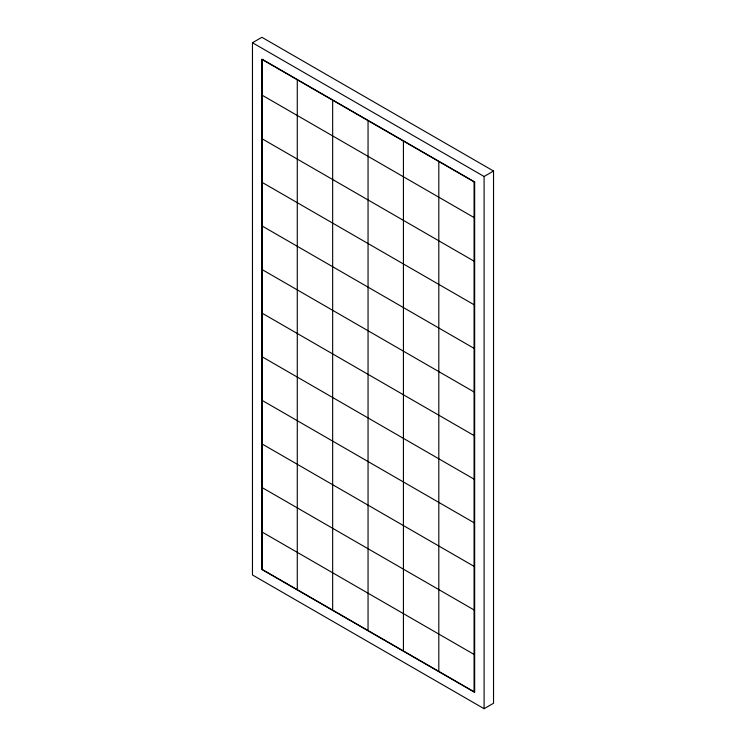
<?xml version="1.0" encoding="UTF-8"?>
<svg xmlns="http://www.w3.org/2000/svg" width="746" height="746" viewBox="0 0 746 746"><rect width="100%" height="100%" fill="white"/><g stroke="black" fill="none" stroke-linecap="round" stroke-linejoin="round"><path stroke-width="1.12" d="M252.465 42.746L261.902 37.3L493.535 171.03L493.535 703.254L484.098 708.7L252.465 574.97L252.465 42.746L484.098 176.485L493.535 171.03M262.135 95.199L474.195 217.627M262.135 138.803L474.195 261.231M262.135 182.397L474.195 304.825M262.135 226.001L474.195 348.429M262.135 269.595L474.195 392.032M262.135 313.199L474.195 435.627M262.135 356.793L474.195 479.23M262.135 400.397L474.195 522.825M262.135 444.001L474.195 566.428M262.135 487.595L474.195 610.023M262.135 532.066L474.195 654.494M484.098 176.485L484.098 708.7M474.195 181.931L474.195 691.812M438.807 161.5L438.807 671.381M403.427 141.069L403.427 650.96M368.048 120.647L368.048 630.529M332.66 100.216L332.66 610.097M297.281 79.794L297.281 589.946M474.661 181.931L261.902 59.093L261.902 569.515L474.661 692.353L474.661 181.931M474.428 182.061L262.135 59.503L262.135 569.385L474.428 691.952L474.428 182.061"/></g></svg>
